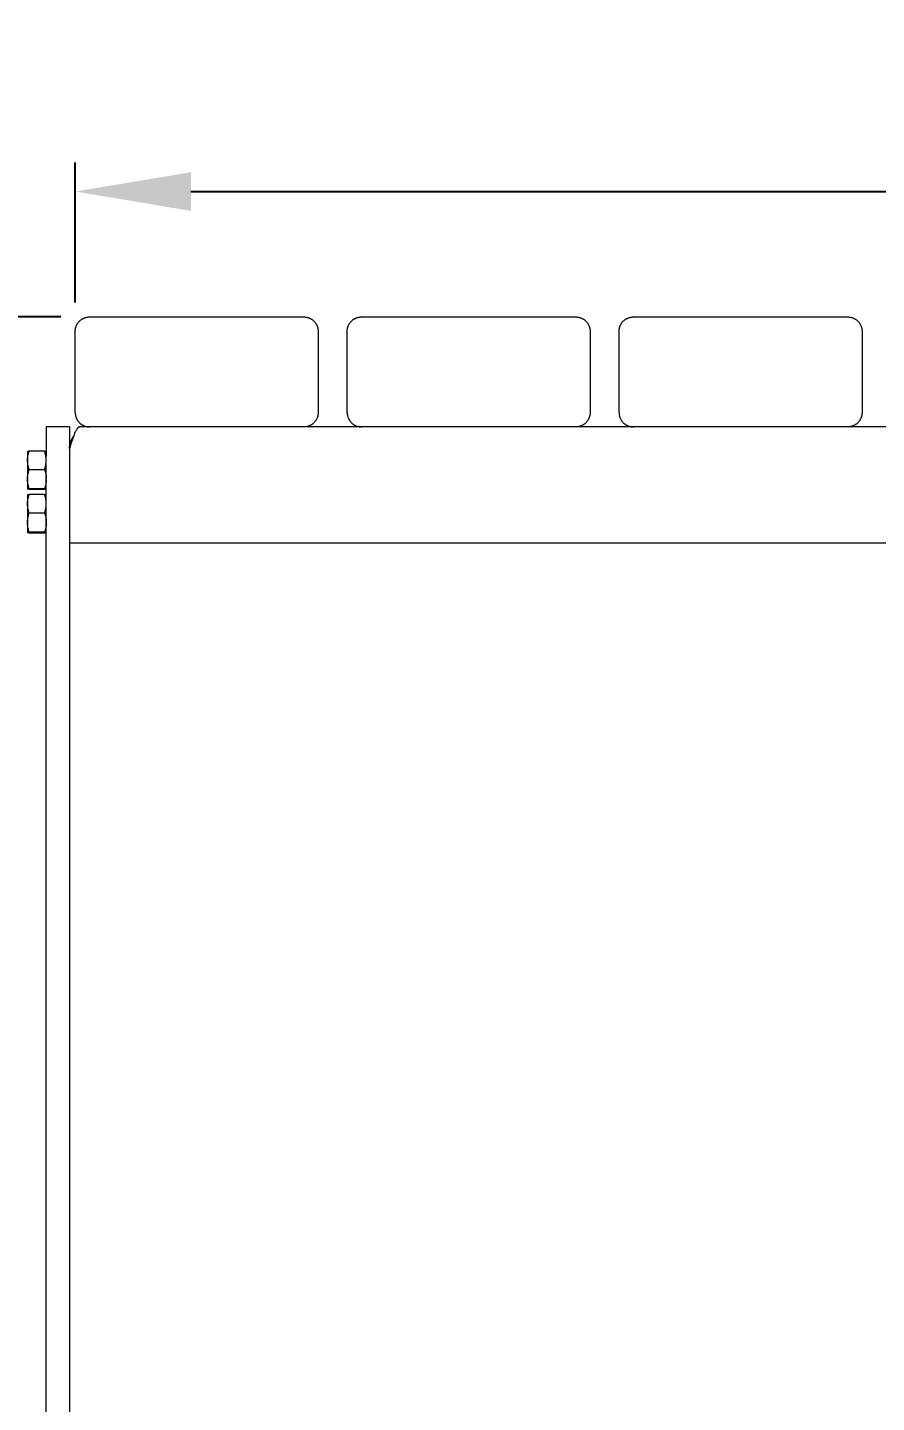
# Model space of a CAD drawing. Header units: millimetres. Extents: x -152 to 4236, y -557 to 2576.
# Drawn here: x 146.8 to 440.3, y 2100.8 to 2575.8 of the extents above; entities that cross this region are included whole.
import ezdxf

# ---------------------------------------------------------------- set-up
doc = ezdxf.new("R2010")
doc.units = ezdxf.units.MM
doc.layers.add('ZANO_R', color=7, linetype='Continuous', lineweight=0)
doc.layers.add('ZANO_W', color=1, linetype='Continuous', lineweight=0)
doc.styles.add('Arial', font='arial.ttf')
doc.styles.get("Standard").update_dxf_attribs({"font": 'ARIALUNI.TTF'})
doc.dimstyles.new('pl i ang', dxfattribs={"dimtxt": 50, "dimasz": 50, "dimexe": 1.25, "dimexo": 0.625, "dimgap": 10, "dimtad": 1, "dimtoh": 1, "dimtxsty": 'Standard', "dimcen": 2.5, "dimclrd": 1, "dimclre": 1, "dimclrt": 1, "dimadec": 0, "dimazin": 0, "dimtfac": 1, "dimtmove": 0, "dimatfit": 3, "dimfxl": 1, "dimarcsym": 1})

# ---------------------------------------------------------------- blocks, each defined once
blk = doc.blocks.new('*D444')
at = {"layer": 'ZANO_W', "color": 1, "lineweight": -2}
for p, q in [((158.3, 2475.86), (-6.2, 2475.86)), ((3.8, 2435.86), (3.8, 2065.86)), ((97.3, 2025.86), (-6.2, 2025.86))]:
    blk.add_line(p, q, dxfattribs=at)
at = {"layer": 'ZANO_W', "color": 1}
for points in [[(10.47, 2435.86), (-2.86, 2435.86), (3.8, 2475.86)], [(-2.86, 2065.86), (10.47, 2065.86), (3.8, 2025.86)]]:
    blk.add_solid(points, dxfattribs=at)
at = {"layer": 'ZANO_W', "color": 1, "insert": (-26.62, 2250.86), "char_height": 40, "attachment_point": 5, "rotation": 90, "style": 'Arial'}
blk.add_mtext('450', dxfattribs=at)
blk = doc.blocks.new('*D451')
at = {"layer": 'ZANO_W', "color": 1, "lineweight": -2}
for p, q in [((163.3, 2480.86), (163.3, 2529.17)), ((1939.3, 2481.03), (1939.3, 2529.17)), ((203.3, 2519.17), (1899.3, 2519.17))]:
    blk.add_line(p, q, dxfattribs=at)
at = {"layer": 'ZANO_W', "color": 1}
for points in [[(203.3, 2525.84), (203.3, 2512.5), (163.3, 2519.17)], [(1899.3, 2512.5), (1899.3, 2525.84), (1939.3, 2519.17)]]:
    blk.add_solid(points, dxfattribs=at)
at = {"layer": 'ZANO_W', "color": 1, "insert": (1051.3, 2549.59), "char_height": 40, "attachment_point": 5, "style": 'Arial'}
blk.add_mtext('1776', dxfattribs=at)

msp = doc.modelspace()

# ---------------------------------------------------------------- linework, layer by layer
at = {"layer": 'ZANO_R'}
for p, q in [((165.02, 2474.63), (165.15, 2474.74)), ((165.15, 2474.74), (165.28, 2474.84)), ((165.28, 2474.84), (165.42, 2474.94)), ((165.42, 2474.94), (165.56, 2475.04)), ((165.56, 2475.04), (165.71, 2475.13)), ((165.71, 2475.13), (165.85, 2475.21)), ((165.85, 2475.21), (166, 2475.3)), ((166, 2475.3), (166.16, 2475.37)), ((166.16, 2475.37), (166.31, 2475.44)), ((166.31, 2475.44), (166.47, 2475.51)), ((166.47, 2475.51), (166.63, 2475.57)), ((166.63, 2475.57), (166.79, 2475.62)), ((166.79, 2475.62), (166.96, 2475.67)), ((166.96, 2475.67), (167.12, 2475.71)), ((167.12, 2475.71), (167.29, 2475.75)), ((167.29, 2475.75), (167.45, 2475.78)), ((167.45, 2475.78), (167.62, 2475.81)), ((167.62, 2475.81), (167.79, 2475.83)), ((167.79, 2475.83), (167.96, 2475.84)), ((167.96, 2475.84), (168.13, 2475.85)), ((168.13, 2475.85), (168.3, 2475.86)), ((168.3, 2475.86), (242.3, 2475.86)), ((242.3, 2475.86), (242.48, 2475.85)), ((242.48, 2475.85), (242.65, 2475.84)), ((242.65, 2475.84), (242.82, 2475.83)), ((242.82, 2475.83), (242.99, 2475.81)), ((242.99, 2475.81), (243.15, 2475.78)), ((243.15, 2475.78), (243.32, 2475.75)), ((243.32, 2475.75), (243.49, 2475.71)), ((243.49, 2475.71), (243.65, 2475.67)), ((243.65, 2475.67), (243.82, 2475.62)), ((243.82, 2475.62), (243.98, 2475.57)), ((243.98, 2475.57), (244.14, 2475.51)), ((244.14, 2475.51), (244.3, 2475.44)), ((244.3, 2475.44), (244.45, 2475.37)), ((244.45, 2475.37), (244.6, 2475.3)), ((244.6, 2475.3), (244.75, 2475.21)), ((244.75, 2475.21), (244.9, 2475.13)), ((244.9, 2475.13), (245.05, 2475.04)), ((245.05, 2475.04), (245.19, 2474.94)), ((245.19, 2474.94), (245.33, 2474.84)), ((245.33, 2474.84), (245.46, 2474.74)), ((245.46, 2474.74), (245.59, 2474.63)), ((259.02, 2474.63), (259.15, 2474.74)), ((259.15, 2474.74), (259.28, 2474.84)), ((259.28, 2474.84), (259.42, 2474.94)), ((259.42, 2474.94), (259.56, 2475.04)), ((259.56, 2475.04), (259.71, 2475.13)), ((259.71, 2475.13), (259.85, 2475.21)), ((259.85, 2475.21), (260, 2475.3)), ((260, 2475.3), (260.16, 2475.37)), ((260.16, 2475.37), (260.31, 2475.44)), ((260.31, 2475.44), (260.47, 2475.51)), ((260.47, 2475.51), (260.63, 2475.57)), ((260.63, 2475.57), (260.79, 2475.62)), ((260.79, 2475.62), (260.96, 2475.67)), ((260.96, 2475.67), (261.12, 2475.71)), ((261.12, 2475.71), (261.29, 2475.75)), ((261.29, 2475.75), (261.45, 2475.78)), ((261.45, 2475.78), (261.62, 2475.81)), ((261.62, 2475.81), (261.79, 2475.83)), ((261.79, 2475.83), (261.96, 2475.84)), ((261.96, 2475.84), (262.13, 2475.85)), ((262.13, 2475.85), (262.3, 2475.86)), ((262.3, 2475.86), (336.3, 2475.86)), ((336.3, 2475.86), (336.48, 2475.85)), ((336.48, 2475.85), (336.65, 2475.84)), ((336.65, 2475.84), (336.82, 2475.83)), ((336.82, 2475.83), (336.99, 2475.81)), ((336.99, 2475.81), (337.15, 2475.78)), ((337.15, 2475.78), (337.32, 2475.75)), ((337.32, 2475.75), (337.49, 2475.71)), ((337.49, 2475.71), (337.65, 2475.67)), ((337.65, 2475.67), (337.82, 2475.62)), ((337.82, 2475.62), (337.98, 2475.57)), ((337.98, 2475.57), (338.14, 2475.51)), ((338.14, 2475.51), (338.3, 2475.44)), ((338.3, 2475.44), (338.45, 2475.37)), ((338.45, 2475.37), (338.6, 2475.3)), ((338.6, 2475.3), (338.75, 2475.21)), ((338.75, 2475.21), (338.9, 2475.13)), ((338.9, 2475.13), (339.05, 2475.04)), ((339.05, 2475.04), (339.19, 2474.94)), ((339.19, 2474.94), (339.33, 2474.84)), ((339.33, 2474.84), (339.46, 2474.74)), ((339.46, 2474.74), (339.59, 2474.63)), ((353.02, 2474.63), (353.15, 2474.74)), ((353.15, 2474.74), (353.28, 2474.84)), ((353.28, 2474.84), (353.42, 2474.94)), ((353.42, 2474.94), (353.56, 2475.04)), ((353.56, 2475.04), (353.71, 2475.13)), ((353.71, 2475.13), (353.85, 2475.21)), ((353.85, 2475.21), (354, 2475.3)), ((354, 2475.3), (354.16, 2475.37)), ((354.16, 2475.37), (354.31, 2475.44)), ((354.31, 2475.44), (354.47, 2475.51)), ((354.47, 2475.51), (354.63, 2475.57)), ((354.63, 2475.57), (354.79, 2475.62)), ((354.79, 2475.62), (354.96, 2475.67)), ((354.96, 2475.67), (355.12, 2475.71)), ((355.12, 2475.71), (355.29, 2475.75)), ((355.29, 2475.75), (355.45, 2475.78)), ((355.45, 2475.78), (355.62, 2475.81)), ((355.62, 2475.81), (355.79, 2475.83)), ((355.79, 2475.83), (355.96, 2475.84)), ((355.96, 2475.84), (356.13, 2475.85)), ((356.13, 2475.85), (356.3, 2475.86)), ((356.3, 2475.86), (430.3, 2475.86)), ((430.3, 2475.86), (430.48, 2475.85)), ((430.48, 2475.85), (430.65, 2475.84)), ((430.65, 2475.84), (430.82, 2475.83)), ((430.82, 2475.83), (430.99, 2475.81)), ((430.99, 2475.81), (431.15, 2475.78)), ((431.15, 2475.78), (431.32, 2475.75)), ((431.32, 2475.75), (431.49, 2475.71)), ((431.49, 2475.71), (431.65, 2475.67)), ((431.65, 2475.67), (431.82, 2475.62)), ((431.82, 2475.62), (431.98, 2475.57)), ((431.98, 2475.57), (432.14, 2475.51)), ((432.14, 2475.51), (432.3, 2475.44)), ((432.3, 2475.44), (432.45, 2475.37)), ((432.45, 2475.37), (432.6, 2475.3)), ((432.6, 2475.3), (432.75, 2475.21)), ((432.75, 2475.21), (432.9, 2475.13)), ((432.9, 2475.13), (433.05, 2475.04)), ((433.05, 2475.04), (433.19, 2474.94)), ((433.19, 2474.94), (433.33, 2474.84)), ((433.33, 2474.84), (433.46, 2474.74)), ((433.46, 2474.74), (433.59, 2474.63)), ((163.3, 2470.86), (163.31, 2471.03)), ((163.3, 2442.86), (163.3, 2470.86)), ((163.31, 2471.03), (163.32, 2471.2)), ((163.32, 2471.2), (163.33, 2471.37)), ((163.33, 2471.37), (163.35, 2471.54)), ((163.35, 2471.54), (163.38, 2471.71)), ((163.38, 2471.71), (163.41, 2471.87)), ((163.41, 2471.87), (163.45, 2472.04)), ((163.45, 2472.04), (163.49, 2472.21)), ((163.49, 2472.21), (163.54, 2472.37)), ((163.54, 2472.37), (163.59, 2472.53)), ((163.59, 2472.53), (163.65, 2472.69)), ((163.65, 2472.69), (163.72, 2472.85)), ((163.72, 2472.85), (163.79, 2473)), ((163.79, 2473), (163.86, 2473.16)), ((163.86, 2473.16), (163.95, 2473.31)), ((163.95, 2473.31), (164.03, 2473.45)), ((164.03, 2473.45), (164.12, 2473.6)), ((164.12, 2473.6), (164.22, 2473.74)), ((164.22, 2473.74), (164.32, 2473.88)), ((164.32, 2473.88), (164.43, 2474.01)), ((164.43, 2474.01), (164.54, 2474.14)), ((164.54, 2474.14), (164.65, 2474.27)), ((164.65, 2474.27), (164.77, 2474.39)), ((164.77, 2474.39), (164.89, 2474.51)), ((164.89, 2474.51), (165.02, 2474.63)), ((245.59, 2474.63), (245.72, 2474.51)), ((245.72, 2474.51), (245.84, 2474.39)), ((245.84, 2474.39), (245.96, 2474.27)), ((245.96, 2474.27), (246.07, 2474.14)), ((246.07, 2474.14), (246.18, 2474.01)), ((246.18, 2474.01), (246.29, 2473.88)), ((246.29, 2473.88), (246.39, 2473.74)), ((246.39, 2473.74), (246.49, 2473.6)), ((246.49, 2473.6), (246.58, 2473.45)), ((246.58, 2473.45), (246.66, 2473.31)), ((246.66, 2473.31), (246.74, 2473.16)), ((246.74, 2473.16), (246.82, 2473)), ((246.82, 2473), (246.89, 2472.85)), ((246.89, 2472.85), (246.96, 2472.69)), ((246.96, 2472.69), (247.02, 2472.53)), ((247.02, 2472.53), (247.07, 2472.37)), ((247.07, 2472.37), (247.12, 2472.21)), ((247.12, 2472.21), (247.16, 2472.04)), ((247.16, 2472.04), (247.2, 2471.87)), ((247.2, 2471.87), (247.23, 2471.71)), ((247.23, 2471.71), (247.26, 2471.54)), ((247.26, 2471.54), (247.28, 2471.37)), ((247.28, 2471.37), (247.29, 2471.2)), ((247.29, 2471.2), (247.3, 2471.03)), ((247.3, 2471.03), (247.3, 2470.86)), ((247.3, 2470.86), (247.3, 2442.86)), ((257.3, 2470.86), (257.31, 2471.03)), ((257.3, 2442.86), (257.3, 2470.86)), ((257.31, 2471.03), (257.32, 2471.2)), ((257.32, 2471.2), (257.33, 2471.37)), ((257.33, 2471.37), (257.35, 2471.54)), ((257.35, 2471.54), (257.38, 2471.71)), ((257.38, 2471.71), (257.41, 2471.87)), ((257.41, 2471.87), (257.45, 2472.04)), ((257.45, 2472.04), (257.49, 2472.21)), ((257.49, 2472.21), (257.54, 2472.37)), ((257.54, 2472.37), (257.59, 2472.53)), ((257.59, 2472.53), (257.65, 2472.69)), ((257.65, 2472.69), (257.72, 2472.85)), ((257.72, 2472.85), (257.79, 2473)), ((257.79, 2473), (257.86, 2473.16)), ((257.86, 2473.16), (257.95, 2473.31)), ((257.95, 2473.31), (258.03, 2473.45)), ((258.03, 2473.45), (258.12, 2473.6)), ((258.12, 2473.6), (258.22, 2473.74)), ((258.22, 2473.74), (258.32, 2473.88)), ((258.32, 2473.88), (258.43, 2474.01)), ((258.43, 2474.01), (258.54, 2474.14)), ((258.54, 2474.14), (258.65, 2474.27)), ((258.65, 2474.27), (258.77, 2474.39)), ((258.77, 2474.39), (258.89, 2474.51)), ((258.89, 2474.51), (259.02, 2474.63)), ((339.59, 2474.63), (339.72, 2474.51)), ((339.72, 2474.51), (339.84, 2474.39)), ((339.84, 2474.39), (339.96, 2474.27)), ((339.96, 2474.27), (340.07, 2474.14)), ((340.07, 2474.14), (340.18, 2474.01)), ((340.18, 2474.01), (340.29, 2473.88)), ((340.29, 2473.88), (340.39, 2473.74)), ((340.39, 2473.74), (340.49, 2473.6)), ((340.49, 2473.6), (340.58, 2473.45)), ((340.58, 2473.45), (340.66, 2473.31)), ((340.66, 2473.31), (340.74, 2473.16)), ((340.74, 2473.16), (340.82, 2473)), ((340.82, 2473), (340.89, 2472.85)), ((340.89, 2472.85), (340.96, 2472.69)), ((340.96, 2472.69), (341.02, 2472.53)), ((341.02, 2472.53), (341.07, 2472.37)), ((341.07, 2472.37), (341.12, 2472.21)), ((341.12, 2472.21), (341.16, 2472.04)), ((341.16, 2472.04), (341.2, 2471.87)), ((341.2, 2471.87), (341.23, 2471.71)), ((341.23, 2471.71), (341.26, 2471.54)), ((341.26, 2471.54), (341.28, 2471.37)), ((341.28, 2471.37), (341.29, 2471.2)), ((341.29, 2471.2), (341.3, 2471.03)), ((341.3, 2471.03), (341.3, 2470.86)), ((341.3, 2470.86), (341.3, 2442.86)), ((351.3, 2470.86), (351.31, 2471.03)), ((351.3, 2442.86), (351.3, 2470.86)), ((351.31, 2471.03), (351.32, 2471.2)), ((351.32, 2471.2), (351.33, 2471.37)), ((351.33, 2471.37), (351.35, 2471.54)), ((351.35, 2471.54), (351.38, 2471.71)), ((351.38, 2471.71), (351.41, 2471.87)), ((351.41, 2471.87), (351.45, 2472.04)), ((351.45, 2472.04), (351.49, 2472.21)), ((351.49, 2472.21), (351.54, 2472.37)), ((351.54, 2472.37), (351.59, 2472.53)), ((351.59, 2472.53), (351.65, 2472.69)), ((351.65, 2472.69), (351.72, 2472.85)), ((351.72, 2472.85), (351.79, 2473)), ((351.79, 2473), (351.86, 2473.16)), ((351.86, 2473.16), (351.95, 2473.31)), ((351.95, 2473.31), (352.03, 2473.45)), ((352.03, 2473.45), (352.12, 2473.6)), ((352.12, 2473.6), (352.22, 2473.74)), ((352.22, 2473.74), (352.32, 2473.88)), ((352.32, 2473.88), (352.43, 2474.01)), ((352.43, 2474.01), (352.54, 2474.14)), ((352.54, 2474.14), (352.65, 2474.27)), ((352.65, 2474.27), (352.77, 2474.39)), ((352.77, 2474.39), (352.89, 2474.51)), ((352.89, 2474.51), (353.02, 2474.63)), ((433.59, 2474.63), (433.72, 2474.51)), ((433.72, 2474.51), (433.84, 2474.39)), ((433.84, 2474.39), (433.96, 2474.27)), ((433.96, 2474.27), (434.07, 2474.14)), ((434.07, 2474.14), (434.18, 2474.01)), ((434.18, 2474.01), (434.29, 2473.88)), ((434.29, 2473.88), (434.39, 2473.74)), ((434.39, 2473.74), (434.49, 2473.6)), ((434.49, 2473.6), (434.58, 2473.45)), ((434.58, 2473.45), (434.66, 2473.31)), ((434.66, 2473.31), (434.74, 2473.16)), ((434.74, 2473.16), (434.82, 2473)), ((434.82, 2473), (434.89, 2472.85)), ((434.89, 2472.85), (434.96, 2472.69)), ((434.96, 2472.69), (435.02, 2472.53)), ((435.02, 2472.53), (435.07, 2472.37)), ((435.07, 2472.37), (435.12, 2472.21)), ((435.12, 2472.21), (435.16, 2472.04)), ((435.16, 2472.04), (435.2, 2471.87)), ((435.2, 2471.87), (435.23, 2471.71)), ((435.23, 2471.71), (435.26, 2471.54)), ((435.26, 2471.54), (435.28, 2471.37)), ((435.28, 2471.37), (435.29, 2471.2)), ((435.29, 2471.2), (435.3, 2471.03)), ((435.3, 2471.03), (435.3, 2470.86)), ((435.3, 2470.86), (435.3, 2442.86)), ((163.3, 2442.86), (163.31, 2442.69)), ((163.31, 2442.69), (163.32, 2442.52)), ((163.32, 2442.52), (163.33, 2442.35)), ((163.33, 2442.35), (163.35, 2442.18)), ((163.35, 2442.18), (163.38, 2442.01)), ((163.38, 2442.01), (163.41, 2441.84)), ((163.41, 2441.84), (163.45, 2441.67)), ((163.45, 2441.67), (163.49, 2441.51)), ((163.49, 2441.51), (163.54, 2441.34)), ((247.12, 2441.51), (247.07, 2441.34)), ((247.16, 2441.67), (247.12, 2441.51)), ((247.2, 2441.84), (247.16, 2441.67)), ((247.23, 2442.01), (247.2, 2441.84)), ((247.26, 2442.18), (247.23, 2442.01)), ((247.28, 2442.35), (247.26, 2442.18)), ((247.29, 2442.52), (247.28, 2442.35)), ((247.3, 2442.69), (247.29, 2442.52)), ((247.3, 2442.86), (247.3, 2442.69)), ((257.3, 2442.86), (257.31, 2442.69)), ((257.31, 2442.69), (257.32, 2442.52)), ((257.32, 2442.52), (257.33, 2442.35)), ((257.33, 2442.35), (257.35, 2442.18)), ((257.35, 2442.18), (257.38, 2442.01)), ((257.38, 2442.01), (257.41, 2441.84)), ((257.41, 2441.84), (257.45, 2441.67)), ((257.45, 2441.67), (257.49, 2441.51)), ((257.49, 2441.51), (257.54, 2441.34)), ((341.12, 2441.51), (341.07, 2441.34)), ((341.16, 2441.67), (341.12, 2441.51)), ((341.2, 2441.84), (341.16, 2441.67)), ((341.23, 2442.01), (341.2, 2441.84)), ((341.26, 2442.18), (341.23, 2442.01)), ((341.28, 2442.35), (341.26, 2442.18)), ((341.29, 2442.52), (341.28, 2442.35)), ((341.3, 2442.69), (341.29, 2442.52)), ((341.3, 2442.86), (341.3, 2442.69)), ((351.3, 2442.86), (351.31, 2442.69)), ((351.31, 2442.69), (351.32, 2442.52)), ((351.32, 2442.52), (351.33, 2442.35)), ((351.33, 2442.35), (351.35, 2442.18)), ((351.35, 2442.18), (351.38, 2442.01)), ((351.38, 2442.01), (351.41, 2441.84)), ((351.41, 2441.84), (351.45, 2441.67)), ((351.45, 2441.67), (351.49, 2441.51)), ((351.49, 2441.51), (351.54, 2441.34)), ((435.12, 2441.51), (435.07, 2441.34)), ((435.16, 2441.67), (435.12, 2441.51)), ((435.2, 2441.84), (435.16, 2441.67)), ((435.23, 2442.01), (435.2, 2441.84)), ((435.26, 2442.18), (435.23, 2442.01)), ((435.28, 2442.35), (435.26, 2442.18)), ((435.29, 2442.52), (435.28, 2442.35)), ((435.3, 2442.69), (435.29, 2442.52)), ((435.3, 2442.86), (435.3, 2442.69)), ((161.3, 2437.86), (153.3, 2437.86)), ((153.3, 2437.86), (153.3, 2427.86)), ((161.3, 2437.86), (161.3, 2430.26)), ((163.54, 2441.34), (163.59, 2441.18)), ((163.59, 2441.18), (163.65, 2441.02)), ((163.73, 2436.89), (163.63, 2436.7)), ((163.65, 2441.02), (163.72, 2440.86)), ((163.72, 2440.86), (163.79, 2440.71)), ((163.83, 2437.03), (163.73, 2436.89)), ((163.79, 2440.71), (163.86, 2440.56)), ((163.87, 2437.1), (163.83, 2437.03)), ((163.86, 2440.56), (163.95, 2440.41)), ((163.92, 2437.17), (163.87, 2437.1)), ((163.98, 2437.24), (163.92, 2437.17)), ((163.95, 2440.41), (164.03, 2440.26)), ((164.03, 2437.31), (163.98, 2437.24)), ((164.03, 2440.26), (164.12, 2440.11)), ((164.08, 2437.37), (164.03, 2437.31)), ((164.14, 2437.44), (164.08, 2437.37)), ((164.12, 2440.11), (164.22, 2439.97)), ((164.19, 2437.49), (164.14, 2437.44)), ((164.24, 2437.54), (164.19, 2437.49)), ((164.22, 2439.97), (164.32, 2439.84)), ((164.26, 2437.56), (164.24, 2437.54)), ((164.29, 2437.58), (164.26, 2437.56)), ((164.31, 2437.61), (164.29, 2437.58)), ((164.34, 2437.63), (164.31, 2437.61)), ((164.32, 2439.84), (164.43, 2439.7)), ((164.36, 2437.65), (164.34, 2437.63)), ((164.38, 2437.66), (164.36, 2437.65)), ((164.41, 2437.68), (164.38, 2437.66)), ((164.43, 2437.69), (164.41, 2437.68)), ((164.43, 2439.7), (164.54, 2439.57)), ((164.45, 2437.71), (164.43, 2437.69)), ((164.47, 2437.72), (164.45, 2437.71)), ((164.5, 2437.74), (164.47, 2437.72)), ((164.52, 2437.75), (164.5, 2437.74)), ((164.55, 2437.76), (164.52, 2437.75)), ((164.54, 2439.57), (164.65, 2439.44)), ((164.57, 2437.78), (164.55, 2437.76)), ((164.6, 2437.79), (164.57, 2437.78)), ((164.62, 2437.8), (164.6, 2437.79)), ((164.65, 2437.81), (164.62, 2437.8)), ((164.65, 2439.44), (164.77, 2439.32)), ((164.67, 2437.82), (164.65, 2437.81)), ((164.7, 2437.83), (164.67, 2437.82)), ((164.71, 2437.83), (164.7, 2437.83)), ((164.72, 2437.83), (164.71, 2437.83)), ((164.75, 2437.84), (164.72, 2437.83)), ((164.77, 2437.84), (164.75, 2437.84)), ((164.77, 2439.32), (164.89, 2439.2)), ((164.79, 2437.85), (164.77, 2437.84)), ((164.81, 2437.85), (164.79, 2437.85)), ((164.84, 2437.85), (164.81, 2437.85)), ((164.86, 2437.85), (164.84, 2437.85)), ((164.88, 2437.86), (164.86, 2437.85)), ((164.9, 2437.86), (164.88, 2437.86)), ((164.89, 2439.2), (165.02, 2439.09)), ((168.19, 2437.86), (164.9, 2437.86)), ((165.02, 2439.09), (165.15, 2438.98)), ((165.15, 2438.98), (165.28, 2438.87)), ((165.28, 2438.87), (165.42, 2438.77)), ((165.42, 2438.77), (165.56, 2438.68)), ((165.56, 2438.68), (165.71, 2438.58)), ((165.71, 2438.58), (165.85, 2438.5)), ((165.85, 2438.5), (166, 2438.42)), ((166, 2438.42), (166.16, 2438.34)), ((166.16, 2438.34), (166.31, 2438.27)), ((166.31, 2438.27), (166.47, 2438.21)), ((166.47, 2438.21), (166.63, 2438.15)), ((166.63, 2438.15), (166.79, 2438.09)), ((166.79, 2438.09), (166.96, 2438.04)), ((166.96, 2438.04), (167.12, 2438)), ((167.12, 2438), (167.29, 2437.96)), ((167.29, 2437.96), (167.45, 2437.93)), ((167.45, 2437.93), (167.62, 2437.9)), ((167.62, 2437.9), (167.79, 2437.88)), ((167.79, 2437.88), (167.96, 2437.87)), ((167.96, 2437.87), (168.13, 2437.86)), ((168.13, 2437.86), (168.3, 2437.86)), ((242.3, 2437.86), (168.3, 2437.86)), ((242.48, 2437.86), (242.3, 2437.86)), ((262.19, 2437.86), (242.42, 2437.86)), ((242.65, 2437.87), (242.48, 2437.86)), ((242.82, 2437.88), (242.65, 2437.87)), ((242.99, 2437.9), (242.82, 2437.88)), ((243.15, 2437.93), (242.99, 2437.9)), ((243.32, 2437.96), (243.15, 2437.93)), ((243.49, 2438), (243.32, 2437.96)), ((243.65, 2438.04), (243.49, 2438)), ((243.82, 2438.09), (243.65, 2438.04)), ((243.98, 2438.15), (243.82, 2438.09)), ((244.14, 2438.21), (243.98, 2438.15)), ((244.3, 2438.27), (244.14, 2438.21)), ((244.45, 2438.34), (244.3, 2438.27)), ((244.6, 2438.42), (244.45, 2438.34)), ((244.75, 2438.5), (244.6, 2438.42)), ((244.9, 2438.58), (244.75, 2438.5)), ((245.05, 2438.68), (244.9, 2438.58)), ((245.19, 2438.77), (245.05, 2438.68)), ((245.33, 2438.87), (245.19, 2438.77)), ((245.46, 2438.98), (245.33, 2438.87)), ((245.59, 2439.09), (245.46, 2438.98)), ((245.72, 2439.2), (245.59, 2439.09)), ((245.84, 2439.32), (245.72, 2439.2)), ((245.96, 2439.44), (245.84, 2439.32)), ((246.07, 2439.57), (245.96, 2439.44)), ((246.18, 2439.7), (246.07, 2439.57)), ((246.29, 2439.84), (246.18, 2439.7)), ((246.39, 2439.97), (246.29, 2439.84)), ((246.49, 2440.11), (246.39, 2439.97)), ((246.58, 2440.26), (246.49, 2440.11)), ((246.66, 2440.41), (246.58, 2440.26)), ((246.74, 2440.56), (246.66, 2440.41)), ((246.82, 2440.71), (246.74, 2440.56)), ((246.89, 2440.86), (246.82, 2440.71)), ((246.96, 2441.02), (246.89, 2440.86)), ((247.02, 2441.18), (246.96, 2441.02)), ((247.07, 2441.34), (247.02, 2441.18)), ((257.54, 2441.34), (257.59, 2441.18)), ((257.59, 2441.18), (257.65, 2441.02)), ((257.65, 2441.02), (257.72, 2440.86)), ((257.72, 2440.86), (257.79, 2440.71)), ((257.79, 2440.71), (257.86, 2440.56)), ((257.86, 2440.56), (257.95, 2440.41)), ((257.95, 2440.41), (258.03, 2440.26)), ((258.03, 2440.26), (258.12, 2440.11)), ((258.12, 2440.11), (258.22, 2439.97)), ((258.22, 2439.97), (258.32, 2439.84)), ((258.32, 2439.84), (258.43, 2439.7)), ((258.43, 2439.7), (258.54, 2439.57)), ((258.54, 2439.57), (258.65, 2439.44)), ((258.65, 2439.44), (258.77, 2439.32)), ((258.77, 2439.32), (258.89, 2439.2)), ((258.89, 2439.2), (259.02, 2439.09)), ((259.02, 2439.09), (259.15, 2438.98)), ((259.15, 2438.98), (259.28, 2438.87)), ((259.28, 2438.87), (259.42, 2438.77)), ((259.42, 2438.77), (259.56, 2438.68)), ((259.56, 2438.68), (259.71, 2438.58)), ((259.71, 2438.58), (259.85, 2438.5)), ((259.85, 2438.5), (260, 2438.42)), ((260, 2438.42), (260.16, 2438.34)), ((260.16, 2438.34), (260.31, 2438.27)), ((260.31, 2438.27), (260.47, 2438.21)), ((260.47, 2438.21), (260.63, 2438.15)), ((260.63, 2438.15), (260.79, 2438.09)), ((260.79, 2438.09), (260.96, 2438.04)), ((260.96, 2438.04), (261.12, 2438)), ((261.12, 2438), (261.29, 2437.96)), ((261.29, 2437.96), (261.45, 2437.93)), ((261.45, 2437.93), (261.62, 2437.9)), ((261.62, 2437.9), (261.79, 2437.88)), ((261.79, 2437.88), (261.96, 2437.87)), ((261.96, 2437.87), (262.13, 2437.86)), ((262.13, 2437.86), (262.3, 2437.86)), ((336.3, 2437.86), (262.3, 2437.86)), ((336.48, 2437.86), (336.3, 2437.86)), ((356.19, 2437.86), (336.42, 2437.86)), ((336.65, 2437.87), (336.48, 2437.86)), ((336.82, 2437.88), (336.65, 2437.87)), ((336.99, 2437.9), (336.82, 2437.88)), ((337.15, 2437.93), (336.99, 2437.9)), ((337.32, 2437.96), (337.15, 2437.93)), ((337.49, 2438), (337.32, 2437.96)), ((337.65, 2438.04), (337.49, 2438)), ((337.82, 2438.09), (337.65, 2438.04)), ((337.98, 2438.15), (337.82, 2438.09)), ((338.14, 2438.21), (337.98, 2438.15)), ((338.3, 2438.27), (338.14, 2438.21)), ((338.45, 2438.34), (338.3, 2438.27)), ((338.6, 2438.42), (338.45, 2438.34)), ((338.75, 2438.5), (338.6, 2438.42)), ((338.9, 2438.58), (338.75, 2438.5)), ((339.05, 2438.68), (338.9, 2438.58)), ((339.19, 2438.77), (339.05, 2438.68)), ((339.33, 2438.87), (339.19, 2438.77)), ((339.46, 2438.98), (339.33, 2438.87)), ((339.59, 2439.09), (339.46, 2438.98)), ((339.72, 2439.2), (339.59, 2439.09)), ((339.84, 2439.32), (339.72, 2439.2)), ((339.96, 2439.44), (339.84, 2439.32)), ((340.07, 2439.57), (339.96, 2439.44)), ((340.18, 2439.7), (340.07, 2439.57)), ((340.29, 2439.84), (340.18, 2439.7)), ((340.39, 2439.97), (340.29, 2439.84)), ((340.49, 2440.11), (340.39, 2439.97)), ((340.58, 2440.26), (340.49, 2440.11)), ((340.66, 2440.41), (340.58, 2440.26)), ((340.74, 2440.56), (340.66, 2440.41)), ((340.82, 2440.71), (340.74, 2440.56)), ((340.89, 2440.86), (340.82, 2440.71)), ((340.96, 2441.02), (340.89, 2440.86)), ((341.02, 2441.18), (340.96, 2441.02)), ((341.07, 2441.34), (341.02, 2441.18)), ((351.54, 2441.34), (351.59, 2441.18)), ((351.59, 2441.18), (351.65, 2441.02)), ((351.65, 2441.02), (351.72, 2440.86)), ((351.72, 2440.86), (351.79, 2440.71)), ((351.79, 2440.71), (351.86, 2440.56)), ((351.86, 2440.56), (351.95, 2440.41)), ((351.95, 2440.41), (352.03, 2440.26)), ((352.03, 2440.26), (352.12, 2440.11)), ((352.12, 2440.11), (352.22, 2439.97)), ((352.22, 2439.97), (352.32, 2439.84)), ((352.32, 2439.84), (352.43, 2439.7)), ((352.43, 2439.7), (352.54, 2439.57)), ((352.54, 2439.57), (352.65, 2439.44)), ((352.65, 2439.44), (352.77, 2439.32)), ((352.77, 2439.32), (352.89, 2439.2)), ((352.89, 2439.2), (353.02, 2439.09)), ((353.02, 2439.09), (353.15, 2438.98)), ((353.15, 2438.98), (353.28, 2438.87)), ((353.28, 2438.87), (353.42, 2438.77)), ((353.42, 2438.77), (353.56, 2438.68)), ((353.56, 2438.68), (353.71, 2438.58)), ((353.71, 2438.58), (353.85, 2438.5)), ((353.85, 2438.5), (354, 2438.42)), ((354, 2438.42), (354.16, 2438.34)), ((354.16, 2438.34), (354.31, 2438.27)), ((354.31, 2438.27), (354.47, 2438.21)), ((354.47, 2438.21), (354.63, 2438.15)), ((354.63, 2438.15), (354.79, 2438.09)), ((354.79, 2438.09), (354.96, 2438.04)), ((354.96, 2438.04), (355.12, 2438)), ((355.12, 2438), (355.29, 2437.96)), ((355.29, 2437.96), (355.45, 2437.93)), ((355.45, 2437.93), (355.62, 2437.9)), ((355.62, 2437.9), (355.79, 2437.88)), ((355.79, 2437.88), (355.96, 2437.87)), ((355.96, 2437.87), (356.13, 2437.86)), ((356.13, 2437.86), (356.3, 2437.86)), ((430.3, 2437.86), (356.3, 2437.86)), ((430.48, 2437.86), (430.3, 2437.86)), ((450.19, 2437.86), (430.42, 2437.86)), ((430.65, 2437.87), (430.48, 2437.86)), ((430.82, 2437.88), (430.65, 2437.87)), ((430.99, 2437.9), (430.82, 2437.88)), ((431.15, 2437.93), (430.99, 2437.9)), ((431.32, 2437.96), (431.15, 2437.93)), ((431.49, 2438), (431.32, 2437.96)), ((431.65, 2438.04), (431.49, 2438)), ((431.82, 2438.09), (431.65, 2438.04)), ((431.98, 2438.15), (431.82, 2438.09)), ((432.14, 2438.21), (431.98, 2438.15)), ((432.3, 2438.27), (432.14, 2438.21)), ((432.45, 2438.34), (432.3, 2438.27)), ((432.6, 2438.42), (432.45, 2438.34)), ((432.75, 2438.5), (432.6, 2438.42)), ((432.9, 2438.58), (432.75, 2438.5)), ((433.05, 2438.68), (432.9, 2438.58)), ((433.19, 2438.77), (433.05, 2438.68)), ((433.33, 2438.87), (433.19, 2438.77)), ((433.46, 2438.98), (433.33, 2438.87)), ((433.59, 2439.09), (433.46, 2438.98)), ((433.72, 2439.2), (433.59, 2439.09)), ((433.84, 2439.32), (433.72, 2439.2)), ((433.96, 2439.44), (433.84, 2439.32)), ((434.07, 2439.57), (433.96, 2439.44)), ((434.18, 2439.7), (434.07, 2439.57)), ((434.29, 2439.84), (434.18, 2439.7)), ((434.39, 2439.97), (434.29, 2439.84)), ((434.49, 2440.11), (434.39, 2439.97)), ((434.58, 2440.26), (434.49, 2440.11)), ((434.66, 2440.41), (434.58, 2440.26)), ((434.74, 2440.56), (434.66, 2440.41)), ((434.82, 2440.71), (434.74, 2440.56)), ((434.89, 2440.86), (434.82, 2440.71)), ((434.96, 2441.02), (434.89, 2440.86)), ((435.02, 2441.18), (434.96, 2441.02)), ((435.07, 2441.34), (435.02, 2441.18)), ((161.96, 2432.39), (161.3, 2430.26)), ((161.45, 2431.74), (161.5, 2431.98)), ((161.5, 2431.98), (161.56, 2432.22)), ((161.56, 2432.22), (161.63, 2432.46)), ((161.63, 2432.46), (161.71, 2432.7)), ((161.71, 2432.7), (161.79, 2432.93)), ((161.79, 2432.93), (161.88, 2433.16)), ((161.88, 2433.16), (161.98, 2433.39)), ((162.45, 2433.9), (161.96, 2432.39)), ((161.98, 2433.39), (162.09, 2433.62)), ((162.09, 2433.62), (162.2, 2433.84)), ((162.2, 2433.84), (162.32, 2434.06)), ((162.32, 2434.06), (162.45, 2434.27)), ((162.67, 2434.52), (162.45, 2433.9)), ((162.45, 2434.27), (162.58, 2434.48)), ((162.58, 2434.48), (162.73, 2434.69)), ((162.9, 2435.14), (162.67, 2434.52)), ((163.11, 2435.64), (162.9, 2435.14)), ((163.22, 2435.89), (163.11, 2435.64)), ((163.33, 2436.13), (163.22, 2435.89)), ((163.42, 2436.32), (163.33, 2436.13)), ((163.52, 2436.51), (163.42, 2436.32)), ((163.63, 2436.7), (163.52, 2436.51)), ((146.8, 2429.36), (146.8, 2429.36)), ((146.8, 2429.36), (146.8, 2429.36)), ((146.8, 2429.36), (146.8, 2429.36)), ((146.8, 2429.36), (146.8, 2429.36)), ((146.8, 2429.36), (146.8, 2429.35)), ((146.8, 2429.36), (146.81, 2429.36)), ((146.8, 2429.35), (146.8, 2429.31)), ((146.8, 2429.31), (146.8, 2429.17)), ((146.8, 2429.17), (146.8, 2428.58)), ((146.8, 2428.58), (146.8, 2426.41)), ((147.38, 2429.5), (146.81, 2429.36)), ((146.84, 2426.98), (146.87, 2427.3)), ((146.87, 2427.3), (146.91, 2427.62)), ((146.91, 2427.62), (146.96, 2427.94)), ((146.96, 2427.94), (147.03, 2428.26)), ((147.03, 2428.26), (147.1, 2428.57)), ((147.1, 2428.57), (147.18, 2428.88)), ((147.18, 2428.88), (147.28, 2429.19)), ((147.28, 2429.19), (147.38, 2429.5)), ((152.72, 2429.5), (147.38, 2429.5)), ((153.3, 2429.36), (152.72, 2429.5)), ((152.83, 2429.19), (152.72, 2429.5)), ((152.92, 2428.88), (152.83, 2429.19)), ((153.01, 2428.57), (152.92, 2428.88)), ((153.08, 2428.26), (153.01, 2428.57)), ((153.15, 2427.94), (153.08, 2428.26)), ((153.2, 2427.62), (153.15, 2427.94)), ((153.24, 2427.3), (153.2, 2427.62)), ((153.27, 2426.98), (153.24, 2427.3)), ((153.3, 2429.36), (153.3, 2429.36)), ((153.3, 2033.86), (153.3, 2427.86)), ((161.3, 2430.26), (161.3, 2427.86)), ((161.3, 2427.86), (161.3, 2033.86)), ((161.31, 2430.63), (161.32, 2430.82)), ((161.31, 2430.44), (161.31, 2430.63)), ((161.31, 2430.37), (161.31, 2430.44)), ((161.32, 2430.82), (161.34, 2431)), ((161.34, 2431), (161.37, 2431.25)), ((161.37, 2431.25), (161.41, 2431.5)), ((161.41, 2431.5), (161.45, 2431.74)), ((146.8, 2426.33), (146.81, 2426.65)), ((146.81, 2426), (146.8, 2426.33)), ((146.8, 2426.24), (146.8, 2419.92)), ((146.81, 2426.65), (146.84, 2426.98)), ((146.84, 2425.68), (146.81, 2426)), ((146.87, 2425.36), (146.84, 2425.68)), ((146.91, 2425.04), (146.87, 2425.36)), ((146.96, 2424.72), (146.91, 2425.04)), ((147.03, 2424.4), (146.96, 2424.72)), ((147.1, 2424.09), (147.03, 2424.4)), ((147.18, 2423.77), (147.1, 2424.09)), ((147.1, 2422.18), (147.18, 2422.51)), ((147.28, 2423.46), (147.18, 2423.77)), ((147.18, 2422.51), (147.28, 2422.83)), ((147.38, 2423.16), (147.28, 2423.46)), ((147.28, 2422.83), (147.38, 2423.16)), ((147.38, 2423.16), (152.72, 2423.16)), ((152.72, 2423.16), (152.83, 2423.46)), ((152.72, 2423.16), (152.83, 2422.81)), ((152.83, 2423.46), (152.92, 2423.77)), ((152.83, 2422.81), (152.93, 2422.47)), ((152.92, 2423.77), (153.01, 2424.09)), ((152.93, 2422.47), (153.02, 2422.12)), ((153.01, 2424.09), (153.08, 2424.4)), ((153.08, 2424.4), (153.15, 2424.72)), ((153.15, 2424.72), (153.2, 2425.04)), ((153.2, 2425.04), (153.24, 2425.36)), ((153.24, 2425.36), (153.27, 2425.68)), ((153.29, 2426.65), (153.27, 2426.98)), ((153.27, 2425.68), (153.29, 2426)), ((153.3, 2426.33), (153.29, 2426.65)), ((153.29, 2426), (153.3, 2426.33)), ((146.8, 2419.83), (146.81, 2420.17)), ((146.81, 2419.5), (146.8, 2419.83)), ((146.8, 2419.74), (146.8, 2416.37)), ((146.81, 2420.17), (146.84, 2420.51)), ((146.84, 2419.16), (146.81, 2419.5)), ((146.84, 2420.51), (146.87, 2420.85)), ((146.87, 2418.82), (146.84, 2419.16)), ((146.87, 2420.85), (146.91, 2421.18)), ((146.91, 2418.48), (146.87, 2418.82)), ((146.91, 2421.18), (146.96, 2421.52)), ((146.96, 2418.15), (146.91, 2418.48)), ((146.96, 2421.52), (147.03, 2421.85)), ((147.03, 2417.82), (146.96, 2418.15)), ((147.03, 2421.85), (147.1, 2422.18)), ((147.1, 2417.49), (147.03, 2417.82)), ((153.02, 2422.12), (153.1, 2421.77)), ((153.1, 2417.9), (153.02, 2417.55)), ((153.1, 2421.77), (153.16, 2421.42)), ((153.16, 2418.25), (153.1, 2417.9)), ((153.16, 2421.42), (153.22, 2421.06)), ((153.22, 2418.61), (153.16, 2418.25)), ((153.22, 2421.06), (153.26, 2420.7)), ((153.26, 2418.96), (153.22, 2418.61)), ((153.26, 2420.7), (153.29, 2420.34)), ((153.29, 2419.32), (153.26, 2418.96)), ((153.29, 2420.34), (153.3, 2419.99)), ((153.3, 2419.68), (153.29, 2419.32)), ((146.8, 2416.36), (147.38, 2416.51)), ((147.38, 2416.21), (146.8, 2416.36)), ((146.8, 2414.36), (146.8, 2414.36)), ((146.8, 2414.36), (146.8, 2414.36)), ((146.8, 2414.36), (146.8, 2414.36)), ((146.8, 2414.36), (146.8, 2414.36)), ((146.8, 2414.36), (146.8, 2414.35)), ((146.8, 2414.36), (146.81, 2414.36)), ((146.8, 2414.35), (146.8, 2414.31)), ((146.8, 2414.31), (146.8, 2414.17)), ((146.8, 2414.17), (146.8, 2413.58)), ((146.8, 2413.58), (146.8, 2411.41)), ((147.38, 2414.5), (146.81, 2414.36)), ((146.96, 2412.94), (147.03, 2413.26)), ((147.03, 2413.26), (147.1, 2413.57)), ((147.18, 2417.16), (147.1, 2417.49)), ((147.1, 2413.57), (147.18, 2413.88)), ((147.28, 2416.83), (147.18, 2417.16)), ((147.18, 2413.88), (147.28, 2414.19)), ((147.38, 2416.51), (147.28, 2416.83)), ((147.28, 2414.19), (147.38, 2414.5)), ((152.72, 2416.51), (147.38, 2416.51)), ((152.72, 2416.21), (147.38, 2416.21)), ((152.72, 2414.5), (147.38, 2414.5)), ((152.83, 2416.85), (152.72, 2416.51)), ((152.72, 2416.51), (153.3, 2416.37)), ((153.3, 2416.36), (152.72, 2416.21)), ((153.3, 2414.36), (152.72, 2414.5)), ((152.82, 2414.21), (152.72, 2414.5)), ((152.92, 2413.91), (152.82, 2414.21)), ((152.93, 2417.2), (152.83, 2416.85)), ((153, 2413.61), (152.92, 2413.91)), ((153.02, 2417.55), (152.93, 2417.2)), ((153.07, 2413.31), (153, 2413.61)), ((153.13, 2413), (153.07, 2413.31)), ((153.19, 2412.7), (153.13, 2413)), ((153.3, 2414.36), (153.3, 2414.36)), ((146.8, 2411.33), (146.81, 2411.65)), ((146.81, 2411), (146.8, 2411.33)), ((146.8, 2411.21), (146.8, 2404.95)), ((146.81, 2411.65), (146.84, 2411.98)), ((146.84, 2410.68), (146.81, 2411)), ((146.84, 2411.98), (146.87, 2412.3)), ((146.87, 2410.36), (146.84, 2410.68)), ((146.87, 2412.3), (146.91, 2412.62)), ((146.91, 2410.04), (146.87, 2410.36)), ((146.91, 2412.62), (146.96, 2412.94)), ((146.96, 2409.72), (146.91, 2410.04)), ((147.03, 2409.4), (146.96, 2409.72)), ((147.1, 2409.09), (147.03, 2409.4)), ((147.18, 2408.77), (147.1, 2409.09)), ((147.28, 2408.46), (147.18, 2408.77)), ((147.38, 2408.16), (147.28, 2408.46)), ((152.72, 2408.16), (152.82, 2408.45)), ((152.82, 2408.45), (152.92, 2408.75)), ((152.92, 2408.75), (153, 2409.04)), ((153, 2409.04), (153.07, 2409.35)), ((153.07, 2409.35), (153.13, 2409.65)), ((153.13, 2409.65), (153.19, 2409.96)), ((153.23, 2412.39), (153.19, 2412.7)), ((153.19, 2409.96), (153.23, 2410.26)), ((153.26, 2412.08), (153.23, 2412.39)), ((153.23, 2410.26), (153.26, 2410.57)), ((153.29, 2411.77), (153.26, 2412.08)), ((153.26, 2410.57), (153.29, 2410.88)), ((153.3, 2411.46), (153.29, 2411.77)), ((153.29, 2410.88), (153.3, 2411.19)), ((146.8, 2404.83), (146.81, 2405.17)), ((146.81, 2404.5), (146.8, 2404.83)), ((146.8, 2404.7), (146.8, 2401.37)), ((146.81, 2405.17), (146.84, 2405.51)), ((146.84, 2404.16), (146.81, 2404.5)), ((146.84, 2405.51), (146.87, 2405.85)), ((146.87, 2403.82), (146.84, 2404.16)), ((146.87, 2405.85), (146.91, 2406.18)), ((146.91, 2403.48), (146.87, 2403.82)), ((146.91, 2406.18), (146.96, 2406.52)), ((146.96, 2403.15), (146.91, 2403.48)), ((146.96, 2406.52), (147.03, 2406.85)), ((147.03, 2406.85), (147.1, 2407.18)), ((147.1, 2407.18), (147.18, 2407.51)), ((147.18, 2407.51), (147.28, 2407.83)), ((147.28, 2407.83), (147.38, 2408.16)), ((147.38, 2408.16), (152.72, 2408.16)), ((152.72, 2408.16), (152.83, 2407.81)), ((152.83, 2407.81), (152.93, 2407.47)), ((152.93, 2407.47), (153.02, 2407.12)), ((153.02, 2407.12), (153.1, 2406.77)), ((153.1, 2406.77), (153.16, 2406.42)), ((153.16, 2406.42), (153.22, 2406.06)), ((153.22, 2403.61), (153.16, 2403.25)), ((153.22, 2406.06), (153.26, 2405.7)), ((153.26, 2403.96), (153.22, 2403.61)), ((153.26, 2405.7), (153.29, 2405.34)), ((153.29, 2404.32), (153.26, 2403.96)), ((153.29, 2405.34), (153.3, 2404.99)), ((153.3, 2404.68), (153.29, 2404.32)), ((146.8, 2401.36), (147.38, 2401.51)), ((147.38, 2401.21), (146.8, 2401.36)), ((147.03, 2402.82), (146.96, 2403.15)), ((147.1, 2402.49), (147.03, 2402.82)), ((147.18, 2402.16), (147.1, 2402.49)), ((147.28, 2401.83), (147.18, 2402.16)), ((147.38, 2401.51), (147.28, 2401.83)), ((152.72, 2401.51), (147.38, 2401.51)), ((152.72, 2401.21), (147.38, 2401.21)), ((152.83, 2401.85), (152.72, 2401.51)), ((152.72, 2401.51), (153.3, 2401.37)), ((153.3, 2401.36), (152.72, 2401.21)), ((152.93, 2402.2), (152.83, 2401.85)), ((153.02, 2402.55), (152.93, 2402.2)), ((153.1, 2402.9), (153.02, 2402.55)), ((153.16, 2403.25), (153.1, 2402.9)), ((161.3, 2397.86), (1941.3, 2397.86))]:
    msp.add_line(p, q, dxfattribs=at)

# ---------------------------------------------------------------- dimensions: what is measured, and where the dimension line sits
at = {"layer": 'ZANO_W'}
dim = msp.add_linear_dim(base=(1939.3, 2519.17), p1=(163.3, 2470.86), p2=(1939.3, 2471.03), dimstyle='pl i ang', override={"dimtxt": 40, "dimasz": 40, "dimexe": 10, "dimexo": 10, "dimtoh": 0, "dimdec": 0, "dimtxsty": 'Arial', "dimtdec": 0, "dimtmove": 1}, dxfattribs=at)
dim.commit()
dim.dimension.update_dxf_attribs({"geometry": '*D451', "text_midpoint": (1051.3, 2549.59)})
dim = msp.add_linear_dim(base=(3.8, 2025.86), p1=(168.3, 2475.86), p2=(107.3, 2025.86), angle=90, dimstyle='pl i ang', override={"dimtxt": 40, "dimasz": 40, "dimexe": 10, "dimexo": 10, "dimtoh": 0, "dimdec": 0, "dimtxsty": 'Arial', "dimtdec": 0, "dimtmove": 1}, dxfattribs=at)
dim.commit()
dim.dimension.update_dxf_attribs({"geometry": '*D444', "text_midpoint": (-26.62, 2250.86)})

doc.saveas('drawing.dxf')
